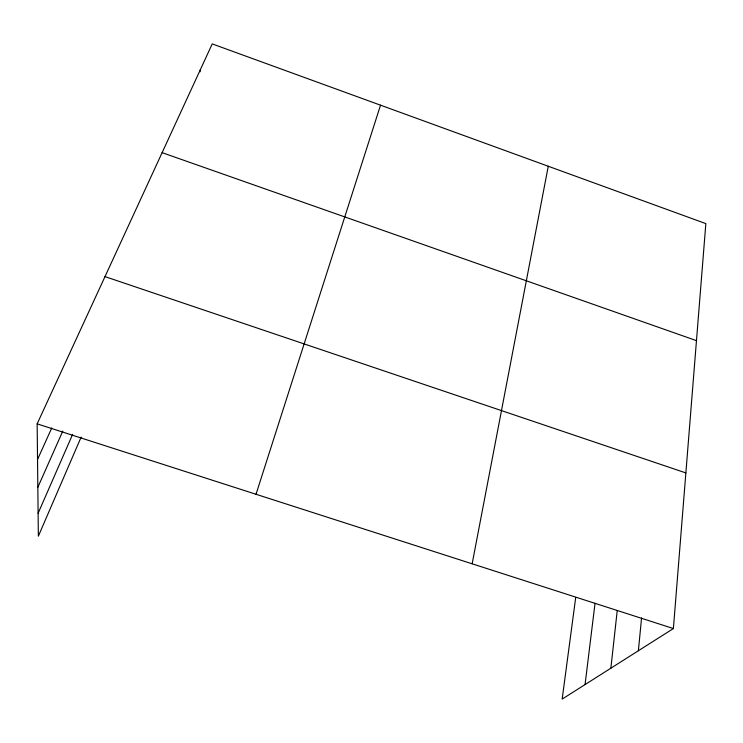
<?xml version="1.0" encoding="UTF-8"?>
<svg xmlns="http://www.w3.org/2000/svg" width="743" height="743" viewBox="0 0 743 743"><rect width="100%" height="100%" fill="white"/><g stroke="black" fill="none" stroke-linecap="round" stroke-linejoin="round"><path stroke-width="1.11" d="M575.714 597.418L562.163 699.098L673.39 628.55L705.85 223.624L212.229 43.902L37.15 423.854L38.357 536.177L81.154 437.07M638.376 650.757L641.571 617.925M610.867 668.208L617.238 610.542M585.057 684.572L595.032 603.279M200.053 71.792L200.424 69.526M472.149 563.798L548.269 166.246M256.019 494.262L380.527 105.172M38.116 513.264L72.638 434.339M37.828 487.306L62.802 431.07M37.531 459.48L51.759 427.949M37.15 423.854L673.39 628.55M104.995 276.61L685.863 472.919M162.113 152.649L696.47 340.647"/></g></svg>
